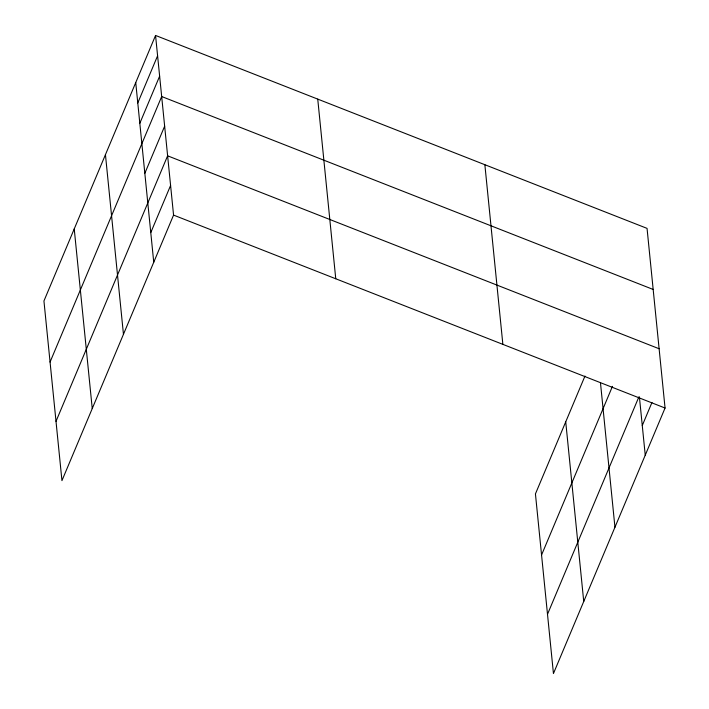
<?xml version="1.0" encoding="UTF-8"?>
<svg xmlns="http://www.w3.org/2000/svg" width="709" height="709" viewBox="0 0 709 709"><rect width="100%" height="100%" fill="white"/><g stroke="black" fill="none" stroke-linecap="round" stroke-linejoin="round"><path stroke-width="1.06" d="M155.555 35.45L43.94 300.971L61.949 480.622L173.563 215.102L155.555 35.45L647.051 228.378L665.06 408.029L553.445 673.55L535.437 493.898L584.969 376.062M137.776 102.956L157.593 55.807M139.815 123.313L159.631 76.173M50.064 362.051L161.679 96.53L653.175 289.458M144.831 173.315L164.648 126.175M56.011 421.332L167.616 155.82L659.113 348.748M150.778 232.605L170.594 185.457M541.561 554.979L612.452 386.343M547.508 614.269L638.871 396.907M642.274 425.533L651.97 402.464M173.563 215.102L665.06 408.029M639.412 396.987L645.243 455.178M600.488 382.949L614.951 527.239M565.729 421.837L583.737 601.489M484.859 164.71L502.867 344.361M317.747 99.118L335.756 278.77M135.738 82.59L153.747 262.241M105.446 154.659L123.455 334.311M74.232 228.901L92.241 408.552"/></g></svg>
